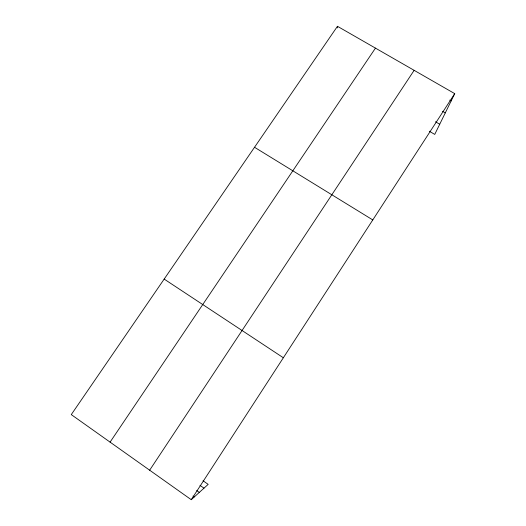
<?xml version="1.0" encoding="UTF-8"?>
<svg xmlns="http://www.w3.org/2000/svg" width="526" height="526" viewBox="0 0 526 526"><rect width="100%" height="100%" fill="white"/><g stroke="black" fill="none" stroke-linecap="round" stroke-linejoin="round"><path stroke-width="0.79" d="M337.324 27.878L337.455 26.3L454.727 93.635L434.739 134.413L429.321 131.237M337.455 26.3L71.273 414.606L191.254 499.7L454.727 93.635M149.66 470.205L414.14 70.333M110.085 442.136L375.459 48.122M191.254 499.7L208.171 484.367L203.036 480.757M449.73 100.111L451.15 100.926M442.557 111.308L445.285 112.893M435.502 121.776L439.723 124.241M254.531 147.273L372.783 219.927M164.171 279.089L283.35 357.759M199.979 485.334L203.989 488.154M196.691 490.574L199.295 492.408M193.035 496.025L194.311 496.932"/></g></svg>
